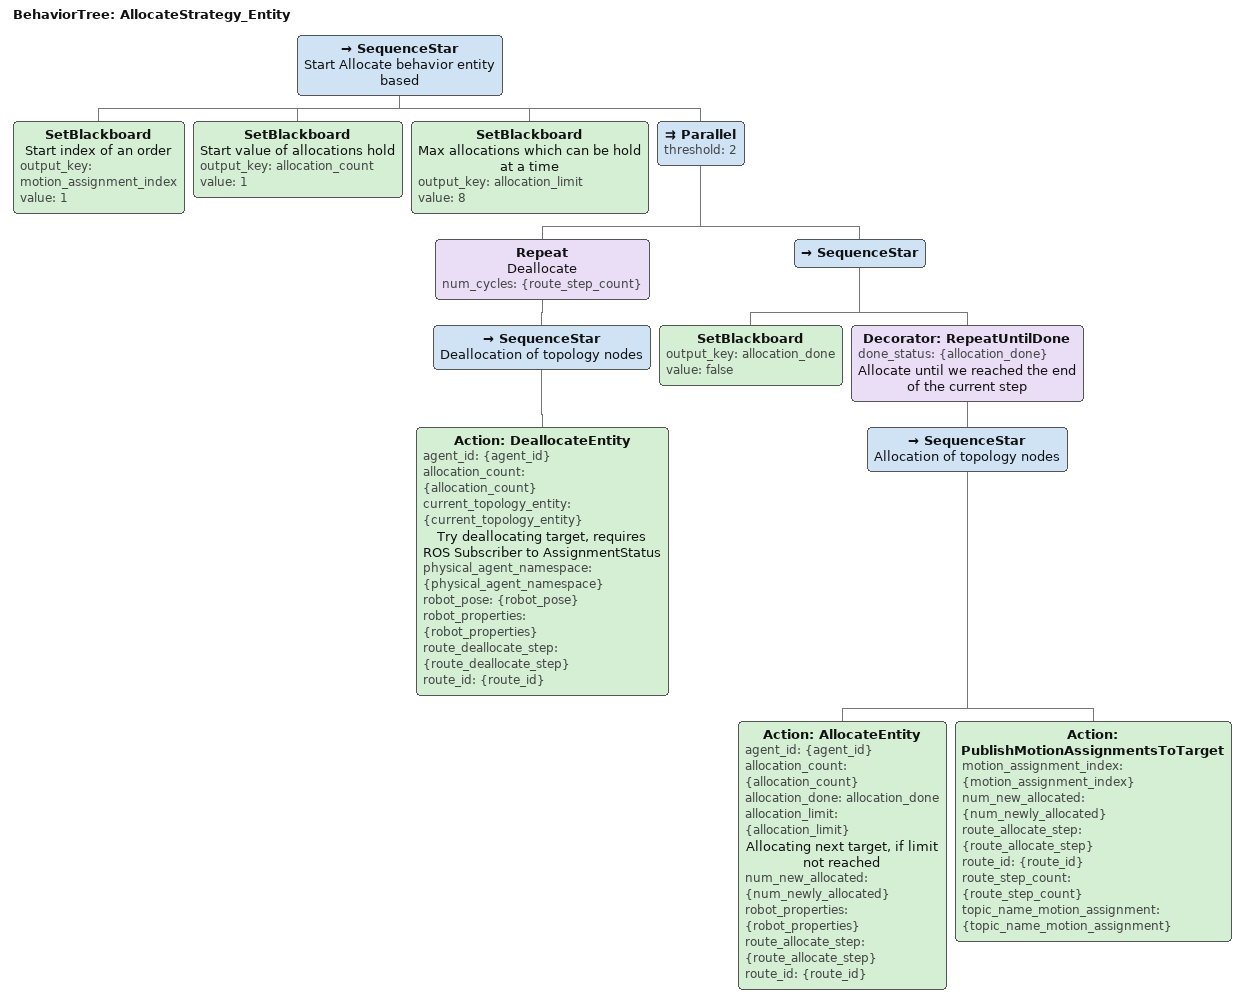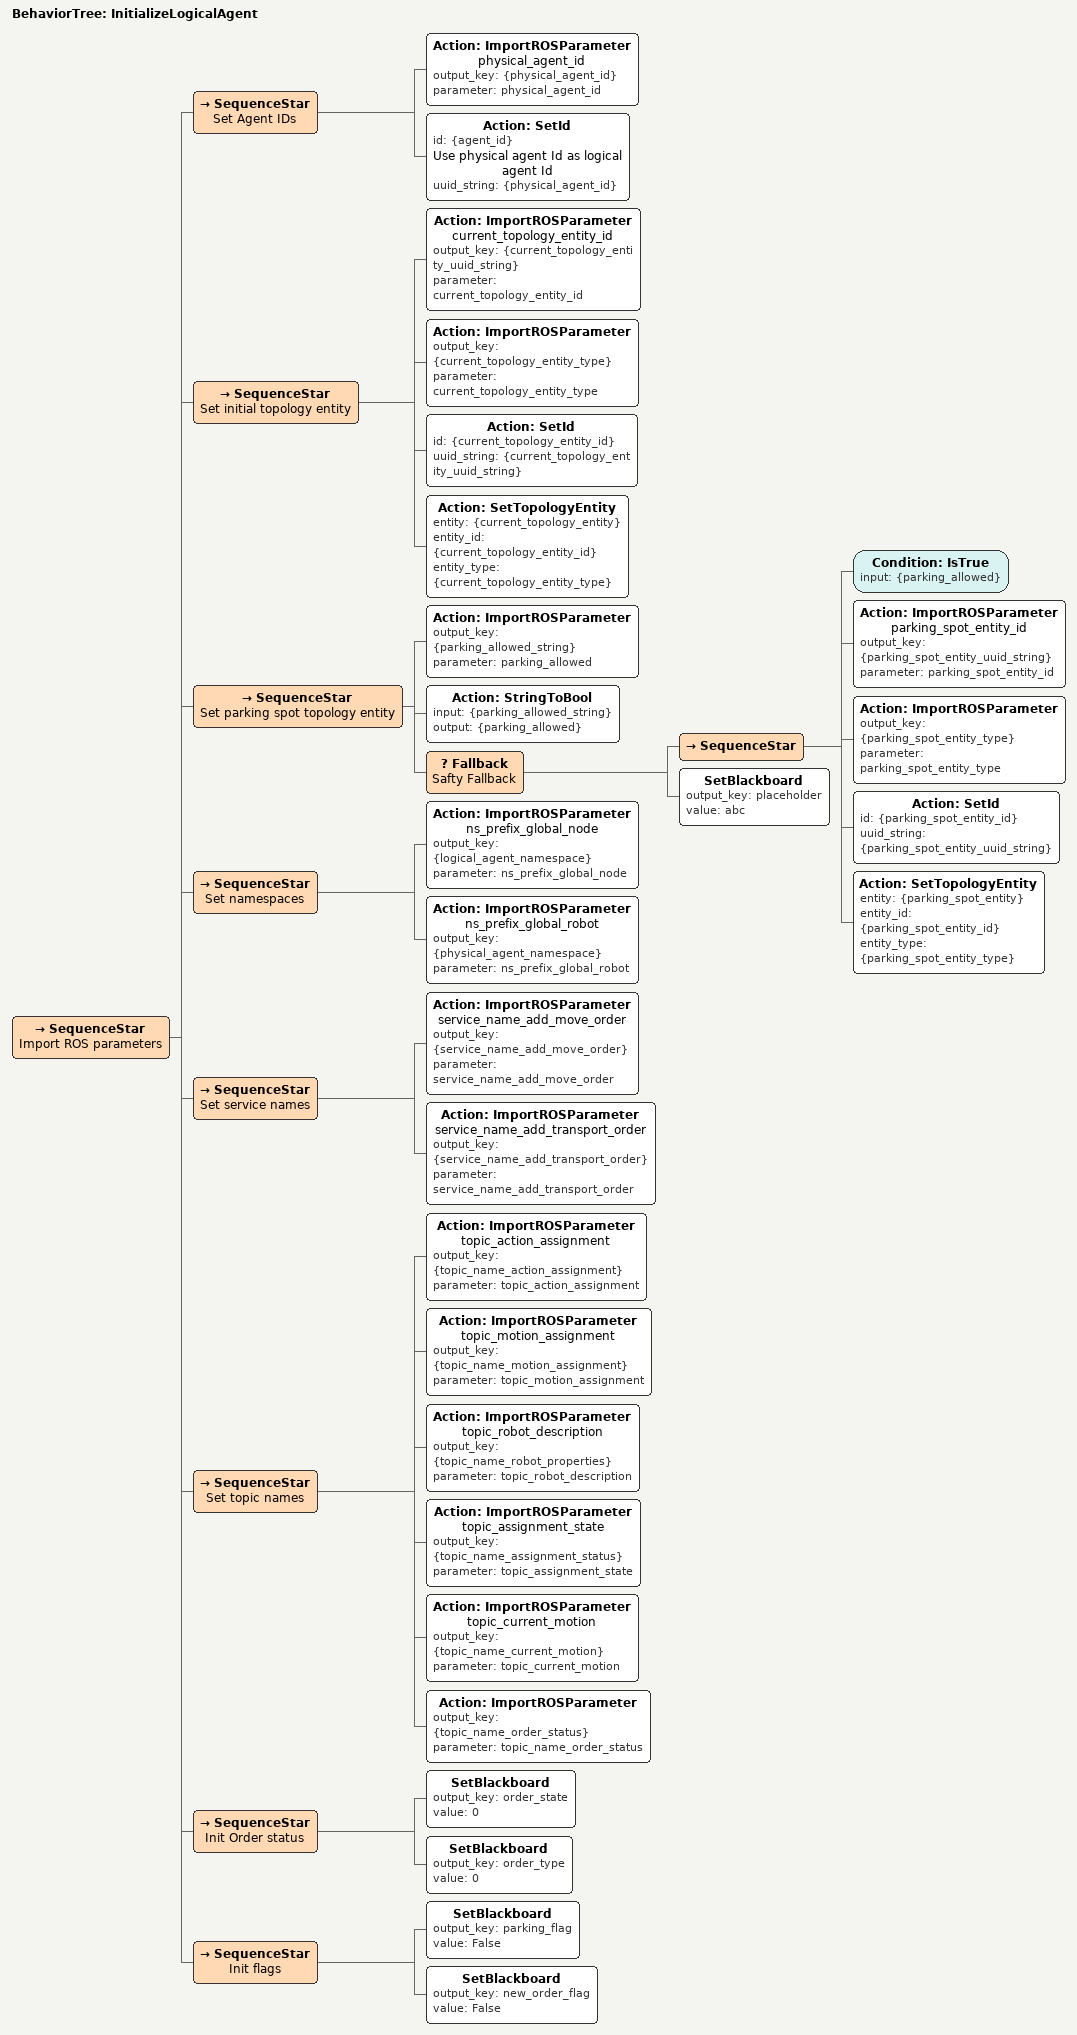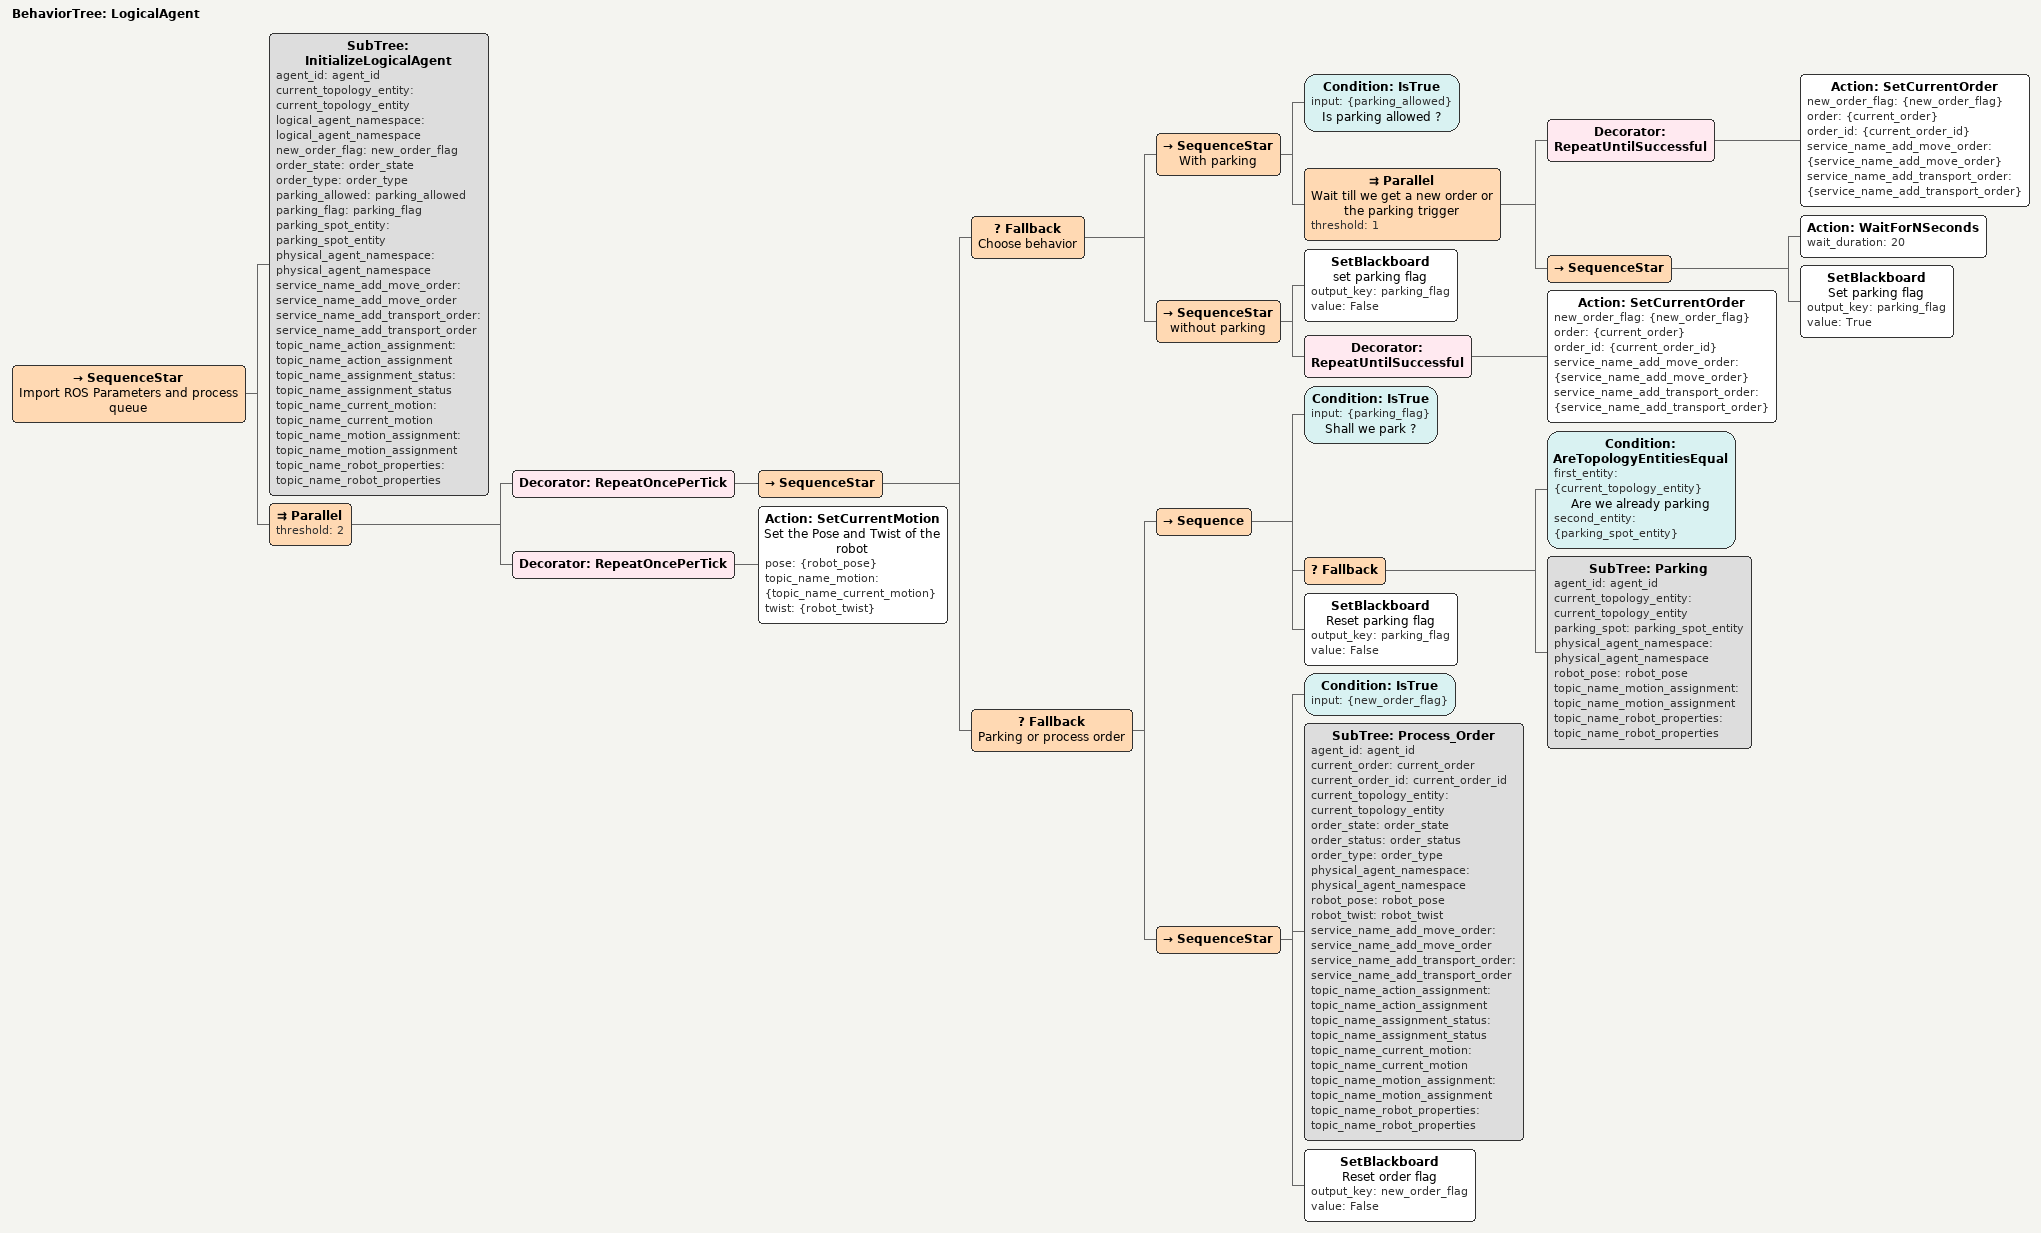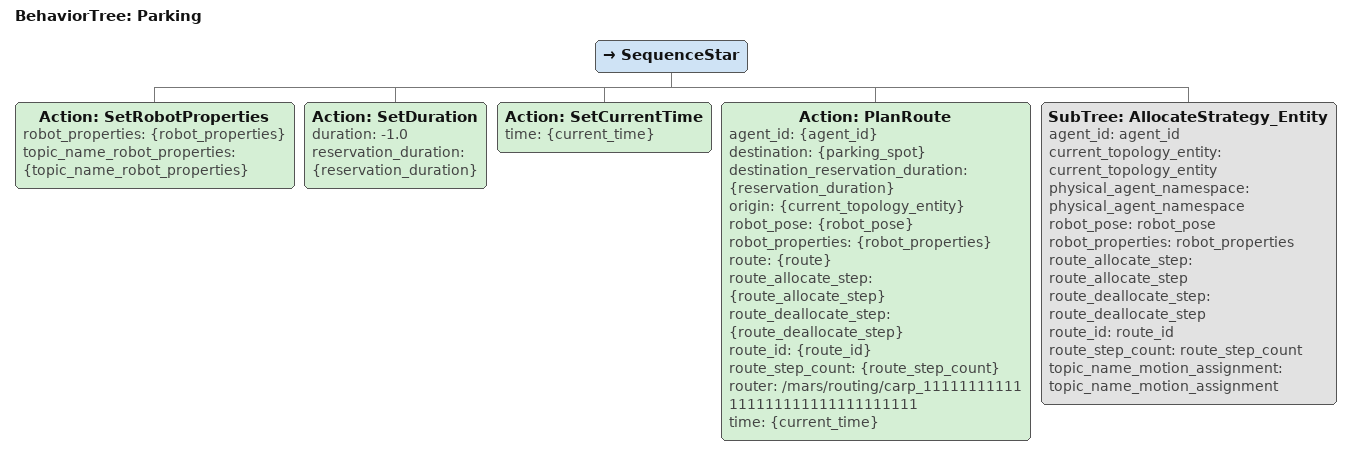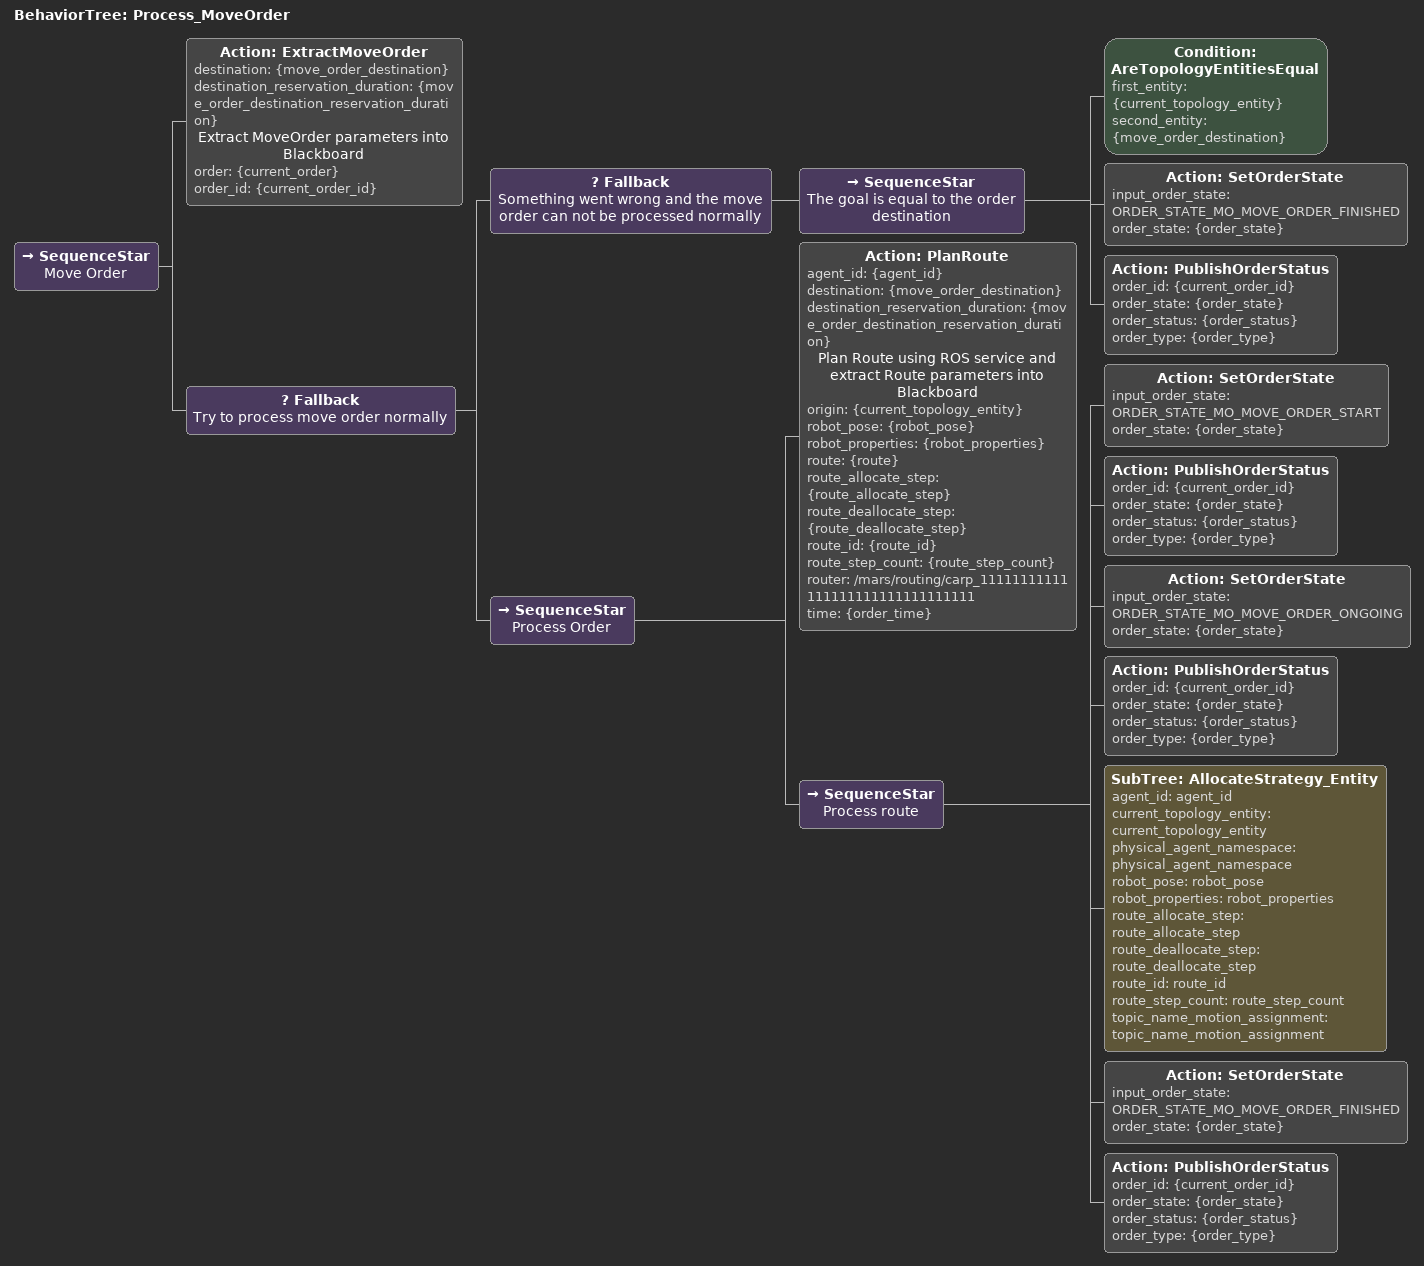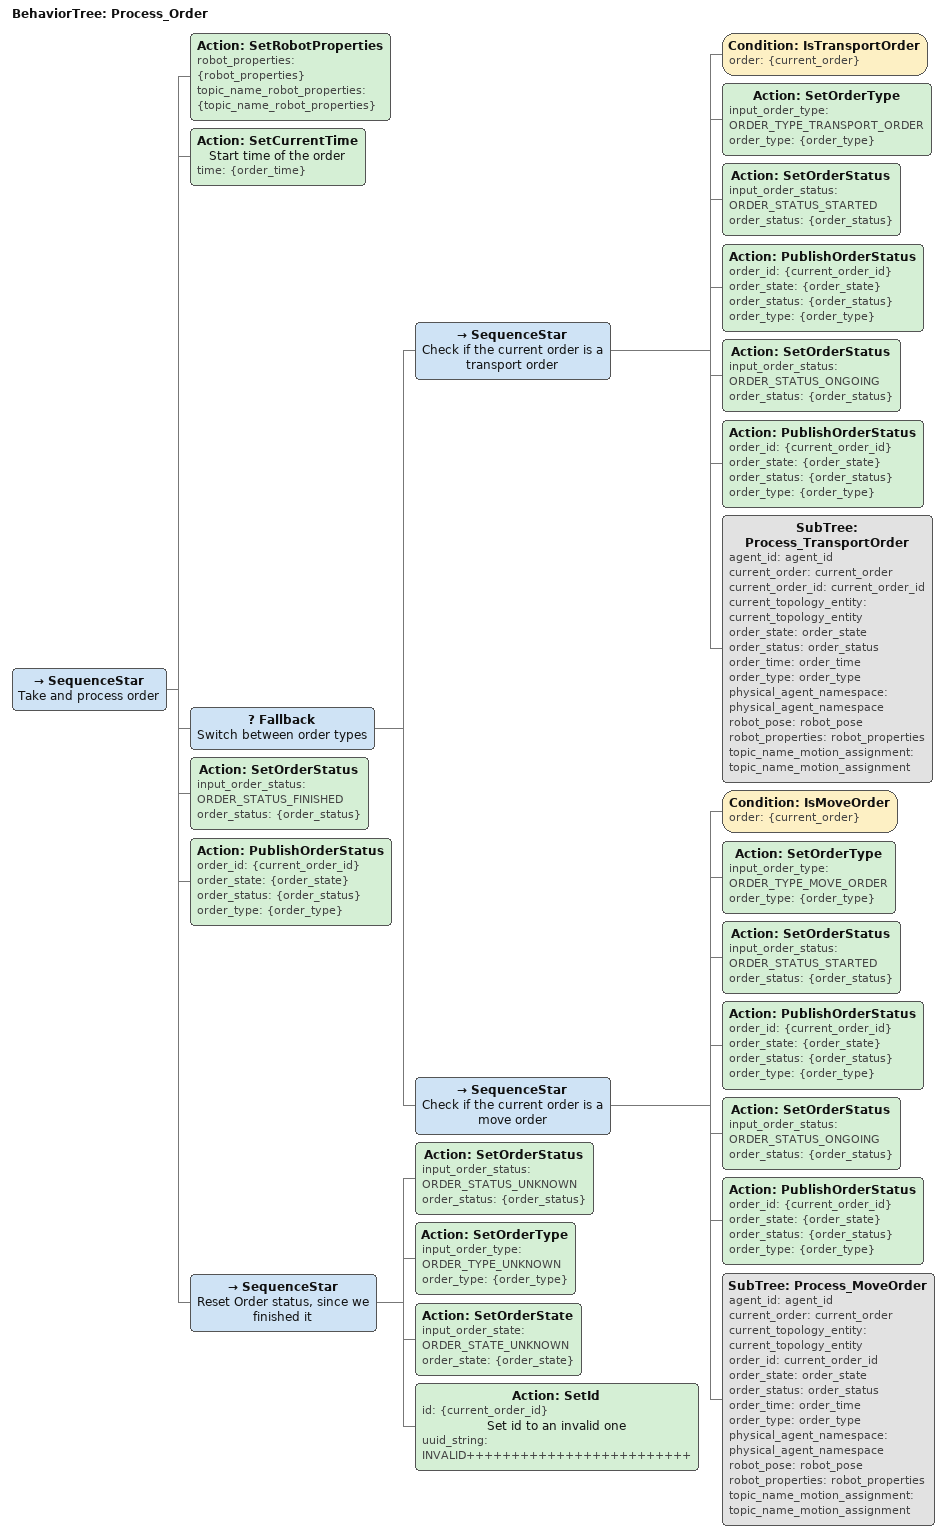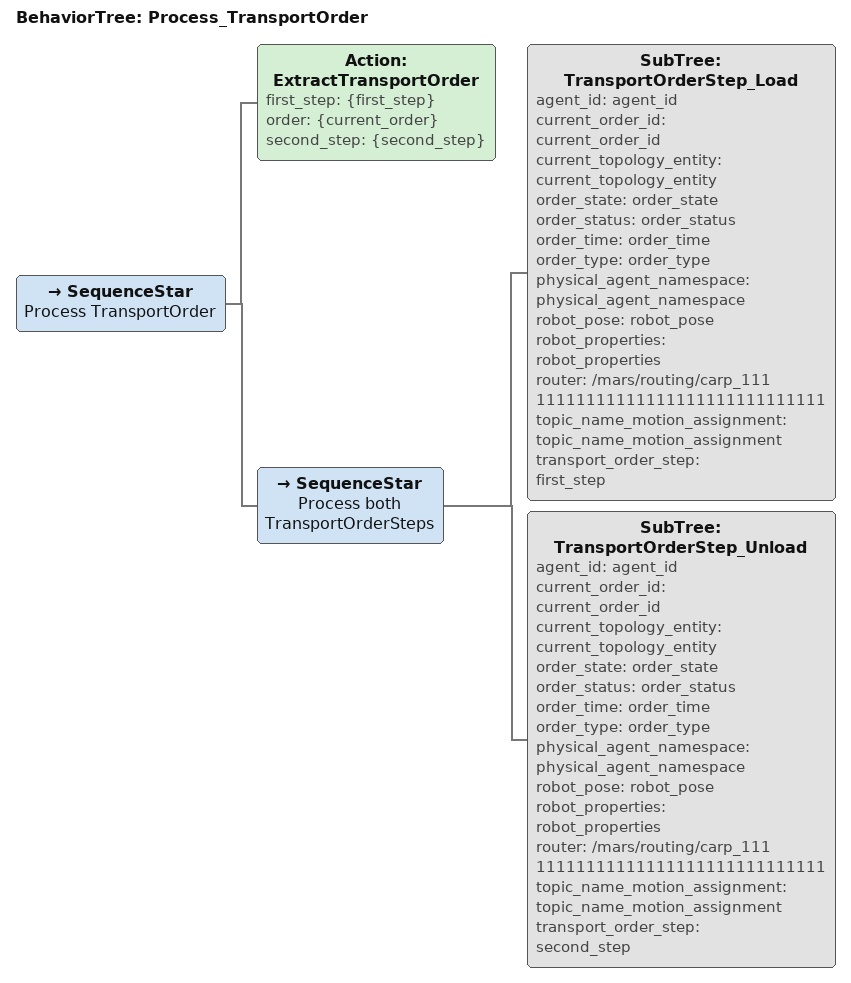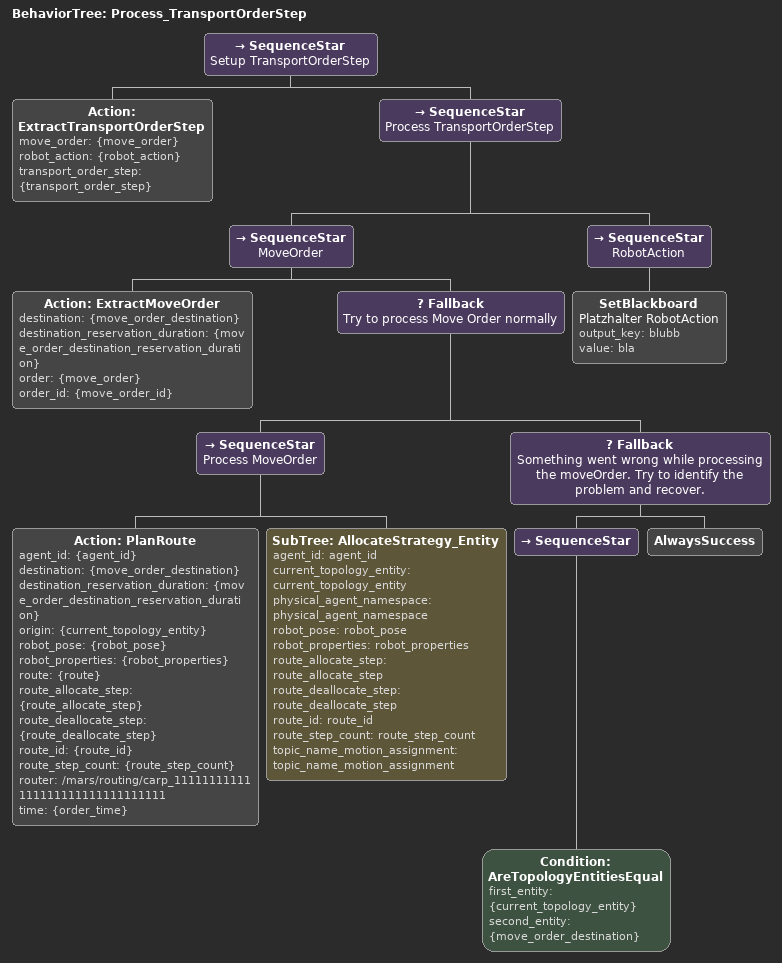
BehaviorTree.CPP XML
<BehaviorTree ID="AllocateStrategy_Entity">
    <SequenceStar name="Start Allocate behavior entity based">
        <SetBlackboard name="Start index of an order" output_key="motion_assignment_index" value="1"/>
        <SetBlackboard name="Start value of allocations hold" output_key="allocation_count" value="1"/>
        <SetBlackboard name="Max allocations which can be hold at a time" output_key="allocation_limit" value="8"/>
        <Parallel threshold="2">
            <Repeat name="Deallocate" num_cycles="{route_step_count}">
                <SequenceStar name="Deallocation of topology nodes">
                    <Action ID="DeallocateEntity" agent_id="{agent_id}" allocation_count="{allocation_count}" current_topology_entity="{current_topology_entity}" name="Try deallocating target, requires ROS Subscriber to AssignmentStatus" physical_agent_namespace="{physical_agent_namespace}" robot_pose="{robot_pose}" robot_properties="{robot_properties}" route_deallocate_step="{route_deallocate_step}" route_id="{route_id}"/>
                </SequenceStar>
            </Repeat>
            <SequenceStar>
                <SetBlackboard output_key="allocation_done" value="false"/>
                <Decorator ID="RepeatUntilDone" done_status="{allocation_done}" name="Allocate until we reached the end of the current step">
                    <SequenceStar name="Allocation of topology nodes">
                        <Action ID="AllocateEntity" agent_id="{agent_id}" allocation_count="{allocation_count}" allocation_done="allocation_done" allocation_limit="{allocation_limit}" name="Allocating next target, if limit not reached" num_new_allocated="{num_newly_allocated}" robot_properties="{robot_properties}" route_allocate_step="{route_allocate_step}" route_id="{route_id}"/>
                        <Action ID="PublishMotionAssignmentsToTarget" motion_assignment_index="{motion_assignment_index}" num_new_allocated="{num_newly_allocated}" route_allocate_step="{route_allocate_step}" route_id="{route_id}" route_step_count="{route_step_count}" topic_name_motion_assignment="{topic_name_motion_assignment}"/>
                    </SequenceStar>
                </Decorator>
            </SequenceStar>
        </Parallel>
    </SequenceStar>
</BehaviorTree>

<BehaviorTree ID="InitializeLogicalAgent">
    <SequenceStar name="Import ROS parameters">
        <SequenceStar name="Set Agent IDs">
            <Action ID="ImportROSParameter" name="physical_agent_id" output_key="{physical_agent_id}" parameter="physical_agent_id"/>
            <Action ID="SetId" id="{agent_id}" name="Use physical agent Id as logical agent Id" uuid_string="{physical_agent_id}"/>
        </SequenceStar>
        <SequenceStar name="Set initial topology entity">
            <Action ID="ImportROSParameter" name="current_topology_entity_id" output_key="{current_topology_entity_uuid_string}" parameter="current_topology_entity_id"/>
            <Action ID="ImportROSParameter" output_key="{current_topology_entity_type}" parameter="current_topology_entity_type"/>
            <Action ID="SetId" id="{current_topology_entity_id}" uuid_string="{current_topology_entity_uuid_string}"/>
            <Action ID="SetTopologyEntity" entity="{current_topology_entity}" entity_id="{current_topology_entity_id}" entity_type="{current_topology_entity_type}"/>
        </SequenceStar>
        <SequenceStar name="Set parking spot topology entity">
            <Action ID="ImportROSParameter" output_key="{parking_allowed_string}" parameter="parking_allowed"/>
            <Action ID="StringToBool" input="{parking_allowed_string}" output="{parking_allowed}"/>
            <Fallback name="Safty Fallback">
                <SequenceStar>
                    <Condition ID="IsTrue" input="{parking_allowed}"/>
                    <Action ID="ImportROSParameter" name="parking_spot_entity_id" output_key="{parking_spot_entity_uuid_string}" parameter="parking_spot_entity_id"/>
                    <Action ID="ImportROSParameter" output_key="{parking_spot_entity_type}" parameter="parking_spot_entity_type"/>
                    <Action ID="SetId" id="{parking_spot_entity_id}" uuid_string="{parking_spot_entity_uuid_string}"/>
                    <Action ID="SetTopologyEntity" entity="{parking_spot_entity}" entity_id="{parking_spot_entity_id}" entity_type="{parking_spot_entity_type}"/>
                </SequenceStar>
                <SetBlackboard output_key="placeholder" value="abc"/>
            </Fallback>
        </SequenceStar>
        <SequenceStar name="Set namespaces">
            <Action ID="ImportROSParameter" name="ns_prefix_global_node" output_key="{logical_agent_namespace}" parameter="ns_prefix_global_node"/>
            <Action ID="ImportROSParameter" name="ns_prefix_global_robot" output_key="{physical_agent_namespace}" parameter="ns_prefix_global_robot"/>
        </SequenceStar>
        <SequenceStar name="Set service names">
            <Action ID="ImportROSParameter" name="service_name_add_move_order" output_key="{service_name_add_move_order}" parameter="service_name_add_move_order"/>
            <Action ID="ImportROSParameter" name="service_name_add_transport_order" output_key="{service_name_add_transport_order}" parameter="service_name_add_transport_order"/>
        </SequenceStar>
        <SequenceStar name="Set topic names">
            <Action ID="ImportROSParameter" name="topic_action_assignment" output_key="{topic_name_action_assignment}" parameter="topic_action_assignment"/>
            <Action ID="ImportROSParameter" name="topic_motion_assignment" output_key="{topic_name_motion_assignment}" parameter="topic_motion_assignment"/>
            <Action ID="ImportROSParameter" name="topic_robot_description" output_key="{topic_name_robot_properties}" parameter="topic_robot_description"/>
            <Action ID="ImportROSParameter" name="topic_assignment_state" output_key="{topic_name_assignment_status}" parameter="topic_assignment_state"/>
            <Action ID="ImportROSParameter" name="topic_current_motion" output_key="{topic_name_current_motion}" parameter="topic_current_motion"/>
            <Action ID="ImportROSParameter" output_key="{topic_name_order_status}" parameter="topic_name_order_status"/>
        </SequenceStar>
        <SequenceStar name="Init Order status">
            <SetBlackboard output_key="order_state" value="0"/>
            <SetBlackboard output_key="order_type" value="0"/>
        </SequenceStar>
        <SequenceStar name="Init flags">
            <SetBlackboard output_key="parking_flag" value="False"/>
            <SetBlackboard output_key="new_order_flag" value="False"/>
        </SequenceStar>
    </SequenceStar>
</BehaviorTree>

<BehaviorTree ID="LogicalAgent">
    <SequenceStar name="Import ROS Parameters and process queue">
        <SubTree ID="InitializeLogicalAgent" agent_id="agent_id" current_topology_entity="current_topology_entity" logical_agent_namespace="logical_agent_namespace" new_order_flag="new_order_flag" order_state="order_state" order_type="order_type" parking_allowed="parking_allowed" parking_flag="parking_flag" parking_spot_entity="parking_spot_entity" physical_agent_namespace="physical_agent_namespace" service_name_add_move_order="service_name_add_move_order" service_name_add_transport_order="service_name_add_transport_order" topic_name_action_assignment="topic_name_action_assignment" topic_name_assignment_status="topic_name_assignment_status" topic_name_current_motion="topic_name_current_motion" topic_name_motion_assignment="topic_name_motion_assignment" topic_name_robot_properties="topic_name_robot_properties"/>
        <Parallel threshold="2">
            <Decorator ID="RepeatOncePerTick">
                <SequenceStar>
                    <Fallback name="Choose behavior">
                        <SequenceStar name="With parking">
                            <Condition ID="IsTrue" input="{parking_allowed}" name="Is parking allowed ?"/>
                            <Parallel name="Wait till we get a new order or the parking trigger" threshold="1">
                                <Decorator ID="RepeatUntilSuccessful">
                                    <Action ID="SetCurrentOrder" new_order_flag="{new_order_flag}" order="{current_order}" order_id="{current_order_id}" service_name_add_move_order="{service_name_add_move_order}" service_name_add_transport_order="{service_name_add_transport_order}"/>
                                </Decorator>
                                <SequenceStar>
                                    <Action ID="WaitForNSeconds" wait_duration="20"/>
                                    <SetBlackboard name="Set parking flag" output_key="parking_flag" value="True"/>
                                </SequenceStar>
                            </Parallel>
                        </SequenceStar>
                        <SequenceStar name="without parking">
                            <SetBlackboard name="set parking flag" output_key="parking_flag" value="False"/>
                            <Decorator ID="RepeatUntilSuccessful">
                                <Action ID="SetCurrentOrder" new_order_flag="{new_order_flag}" order="{current_order}" order_id="{current_order_id}" service_name_add_move_order="{service_name_add_move_order}" service_name_add_transport_order="{service_name_add_transport_order}"/>
                            </Decorator>
                        </SequenceStar>
                    </Fallback>
                    <Fallback name="Parking or process order">
                        <Sequence>
                            <Condition ID="IsTrue" input="{parking_flag}" name="Shall we park ?"/>
                            <Fallback>
                                <Condition ID="AreTopologyEntitiesEqual" first_entity="{current_topology_entity}" name="Are we already parking" second_entity="{parking_spot_entity}"/>
                                <SubTree ID="Parking" agent_id="agent_id" current_topology_entity="current_topology_entity" parking_spot="parking_spot_entity" physical_agent_namespace="physical_agent_namespace" robot_pose="robot_pose" topic_name_motion_assignment="topic_name_motion_assignment" topic_name_robot_properties="topic_name_robot_properties"/>
                            </Fallback>
                            <SetBlackboard name="Reset parking flag" output_key="parking_flag" value="False"/>
                        </Sequence>
                        <SequenceStar>
                            <Condition ID="IsTrue" input="{new_order_flag}"/>
                            <SubTree ID="Process_Order" agent_id="agent_id" current_order="current_order" current_order_id="current_order_id" current_topology_entity="current_topology_entity" order_state="order_state" order_status="order_status" order_type="order_type" physical_agent_namespace="physical_agent_namespace" robot_pose="robot_pose" robot_twist="robot_twist" service_name_add_move_order="service_name_add_move_order" service_name_add_transport_order="service_name_add_transport_order" topic_name_action_assignment="topic_name_action_assignment" topic_name_assignment_status="topic_name_assignment_status" topic_name_current_motion="topic_name_current_motion" topic_name_motion_assignment="topic_name_motion_assignment" topic_name_robot_properties="topic_name_robot_properties"/>
                            <SetBlackboard name="Reset order flag" output_key="new_order_flag" value="False"/>
                        </SequenceStar>
                    </Fallback>
                </SequenceStar>
            </Decorator>
            <Decorator ID="RepeatOncePerTick">
                <Action ID="SetCurrentMotion" name="Set the Pose and Twist of the robot" pose="{robot_pose}" topic_name_motion="{topic_name_current_motion}" twist="{robot_twist}"/>
            </Decorator>
        </Parallel>
    </SequenceStar>
</BehaviorTree>

<BehaviorTree ID="Parking">
    <SequenceStar>
        <Action ID="SetRobotProperties" robot_properties="{robot_properties}" topic_name_robot_properties="{topic_name_robot_properties}"/>
        <Action ID="SetDuration" duration="-1.0" reservation_duration="{reservation_duration}"/>
        <Action ID="SetCurrentTime" time="{current_time}"/>
        <Action ID="PlanRoute" agent_id="{agent_id}" destination="{parking_spot}" destination_reservation_duration="{reservation_duration}" origin="{current_topology_entity}" robot_pose="{robot_pose}" robot_properties="{robot_properties}" route="{route}" route_allocate_step="{route_allocate_step}" route_deallocate_step="{route_deallocate_step}" route_id="{route_id}" route_step_count="{route_step_count}" router="/mars/routing/carp_11111111111111111111111111111111" time="{current_time}"/>
        <SubTree ID="AllocateStrategy_Entity" agent_id="agent_id" current_topology_entity="current_topology_entity" physical_agent_namespace="physical_agent_namespace" robot_pose="robot_pose" robot_properties="robot_properties" route_allocate_step="route_allocate_step" route_deallocate_step="route_deallocate_step" route_id="route_id" route_step_count="route_step_count" topic_name_motion_assignment="topic_name_motion_assignment"/>
    </SequenceStar>
</BehaviorTree>

<BehaviorTree ID="Process_MoveOrder">
    <SequenceStar name="Move Order">
        <Action ID="ExtractMoveOrder" destination="{move_order_destination}" destination_reservation_duration="{move_order_destination_reservation_duration}" name="Extract MoveOrder parameters into Blackboard" order="{current_order}" order_id="{current_order_id}"/>
        <Fallback name="Try to process move order normally">
            <Fallback name="Something went wrong and the move order can not be processed normally">
                <SequenceStar name="The goal is equal to the order destination">
                    <Condition ID="AreTopologyEntitiesEqual" first_entity="{current_topology_entity}" second_entity="{move_order_destination}"/>
                    <Action ID="SetOrderState" input_order_state="ORDER_STATE_MO_MOVE_ORDER_FINISHED" order_state="{order_state}"/>
                    <Action ID="PublishOrderStatus" order_id="{current_order_id}" order_state="{order_state}" order_status="{order_status}" order_type="{order_type}"/>
                </SequenceStar>
            </Fallback>
            <SequenceStar name="Process Order">
                <Action ID="PlanRoute" agent_id="{agent_id}" destination="{move_order_destination}" destination_reservation_duration="{move_order_destination_reservation_duration}" name="Plan Route using ROS service and extract Route parameters into Blackboard" origin="{current_topology_entity}" robot_pose="{robot_pose}" robot_properties="{robot_properties}" route="{route}" route_allocate_step="{route_allocate_step}" route_deallocate_step="{route_deallocate_step}" route_id="{route_id}" route_step_count="{route_step_count}" router="/mars/routing/carp_11111111111111111111111111111111" time="{order_time}"/>
                <SequenceStar name="Process route">
                    <Action ID="SetOrderState" input_order_state="ORDER_STATE_MO_MOVE_ORDER_START" order_state="{order_state}"/>
                    <Action ID="PublishOrderStatus" order_id="{current_order_id}" order_state="{order_state}" order_status="{order_status}" order_type="{order_type}"/>
                    <Action ID="SetOrderState" input_order_state="ORDER_STATE_MO_MOVE_ORDER_ONGOING" order_state="{order_state}"/>
                    <Action ID="PublishOrderStatus" order_id="{current_order_id}" order_state="{order_state}" order_status="{order_status}" order_type="{order_type}"/>
                    <SubTree ID="AllocateStrategy_Entity" agent_id="agent_id" current_topology_entity="current_topology_entity" physical_agent_namespace="physical_agent_namespace" robot_pose="robot_pose" robot_properties="robot_properties" route_allocate_step="route_allocate_step" route_deallocate_step="route_deallocate_step" route_id="route_id" route_step_count="route_step_count" topic_name_motion_assignment="topic_name_motion_assignment"/>
                    <Action ID="SetOrderState" input_order_state="ORDER_STATE_MO_MOVE_ORDER_FINISHED" order_state="{order_state}"/>
                    <Action ID="PublishOrderStatus" order_id="{current_order_id}" order_state="{order_state}" order_status="{order_status}" order_type="{order_type}"/>
                </SequenceStar>
            </SequenceStar>
        </Fallback>
    </SequenceStar>
</BehaviorTree>

<BehaviorTree ID="Process_Order">
    <SequenceStar name="Take and process order">
        <Action ID="SetRobotProperties" robot_properties="{robot_properties}" topic_name_robot_properties="{topic_name_robot_properties}"/>
        <Action ID="SetCurrentTime" name="Start time of the order" time="{order_time}"/>
        <Fallback name="Switch between order types">
            <SequenceStar name="Check if the current order is a transport order">
                <Condition ID="IsTransportOrder" order="{current_order}"/>
                <Action ID="SetOrderType" input_order_type="ORDER_TYPE_TRANSPORT_ORDER" order_type="{order_type}"/>
                <Action ID="SetOrderStatus" input_order_status="ORDER_STATUS_STARTED" order_status="{order_status}"/>
                <Action ID="PublishOrderStatus" order_id="{current_order_id}" order_state="{order_state}" order_status="{order_status}" order_type="{order_type}"/>
                <Action ID="SetOrderStatus" input_order_status="ORDER_STATUS_ONGOING" order_status="{order_status}"/>
                <Action ID="PublishOrderStatus" order_id="{current_order_id}" order_state="{order_state}" order_status="{order_status}" order_type="{order_type}"/>
                <SubTree ID="Process_TransportOrder" agent_id="agent_id" current_order="current_order" current_order_id="current_order_id" current_topology_entity="current_topology_entity" order_state="order_state" order_status="order_status" order_time="order_time" order_type="order_type" physical_agent_namespace="physical_agent_namespace" robot_pose="robot_pose" robot_properties="robot_properties" topic_name_motion_assignment="topic_name_motion_assignment"/>
            </SequenceStar>
            <SequenceStar name="Check if the current order is a move order">
                <Condition ID="IsMoveOrder" order="{current_order}"/>
                <Action ID="SetOrderType" input_order_type="ORDER_TYPE_MOVE_ORDER" order_type="{order_type}"/>
                <Action ID="SetOrderStatus" input_order_status="ORDER_STATUS_STARTED" order_status="{order_status}"/>
                <Action ID="PublishOrderStatus" order_id="{current_order_id}" order_state="{order_state}" order_status="{order_status}" order_type="{order_type}"/>
                <Action ID="SetOrderStatus" input_order_status="ORDER_STATUS_ONGOING" order_status="{order_status}"/>
                <Action ID="PublishOrderStatus" order_id="{current_order_id}" order_state="{order_state}" order_status="{order_status}" order_type="{order_type}"/>
                <SubTree ID="Process_MoveOrder" agent_id="agent_id" current_order="current_order" current_topology_entity="current_topology_entity" order_id="current_order_id" order_state="order_state" order_status="order_status" order_time="order_time" order_type="order_type" physical_agent_namespace="physical_agent_namespace" robot_pose="robot_pose" robot_properties="robot_properties" topic_name_motion_assignment="topic_name_motion_assignment"/>
            </SequenceStar>
        </Fallback>
        <Action ID="SetOrderStatus" input_order_status="ORDER_STATUS_FINISHED" order_status="{order_status}"/>
        <Action ID="PublishOrderStatus" order_id="{current_order_id}" order_state="{order_state}" order_status="{order_status}" order_type="{order_type}"/>
        <SequenceStar name="Reset Order status, since we finished it">
            <Action ID="SetOrderStatus" input_order_status="ORDER_STATUS_UNKNOWN" order_status="{order_status}"/>
            <Action ID="SetOrderType" input_order_type="ORDER_TYPE_UNKNOWN" order_type="{order_type}"/>
            <Action ID="SetOrderState" input_order_state="ORDER_STATE_UNKNOWN" order_state="{order_state}"/>
            <Action ID="SetId" id="{current_order_id}" name="Set id to an invalid one" uuid_string="INVALID+++++++++++++++++++++++++"/>
        </SequenceStar>
    </SequenceStar>
</BehaviorTree>

<BehaviorTree ID="Process_TransportOrder">
    <SequenceStar name="Process TransportOrder">
        <Action ID="ExtractTransportOrder" first_step="{first_step}" order="{current_order}" second_step="{second_step}"/>
        <SequenceStar name="Process both TransportOrderSteps">
            <SubTree ID="TransportOrderStep_Load" agent_id="agent_id" current_order_id="current_order_id" current_topology_entity="current_topology_entity" order_state="order_state" order_status="order_status" order_time="order_time" order_type="order_type" physical_agent_namespace="physical_agent_namespace" robot_pose="robot_pose" robot_properties="robot_properties" router="/mars/routing/carp_11111111111111111111111111111111" topic_name_motion_assignment="topic_name_motion_assignment" transport_order_step="first_step"/>
            <SubTree ID="TransportOrderStep_Unload" agent_id="agent_id" current_order_id="current_order_id" current_topology_entity="current_topology_entity" order_state="order_state" order_status="order_status" order_time="order_time" order_type="order_type" physical_agent_namespace="physical_agent_namespace" robot_pose="robot_pose" robot_properties="robot_properties" router="/mars/routing/carp_11111111111111111111111111111111" topic_name_motion_assignment="topic_name_motion_assignment" transport_order_step="second_step"/>
        </SequenceStar>
    </SequenceStar>
</BehaviorTree>

<BehaviorTree ID="Process_TransportOrderStep">
    <SequenceStar name="Setup TransportOrderStep">
        <Action ID="ExtractTransportOrderStep" move_order="{move_order}" robot_action="{robot_action}" transport_order_step="{transport_order_step}"/>
        <SequenceStar name="Process TransportOrderStep">
            <SequenceStar name="MoveOrder">
                <Action ID="ExtractMoveOrder" destination="{move_order_destination}" destination_reservation_duration="{move_order_destination_reservation_duration}" order="{move_order}" order_id="{move_order_id}"/>
                <Fallback name="Try to process Move Order normally">
                    <SequenceStar name="Process MoveOrder">
                        <Action ID="PlanRoute" agent_id="{agent_id}" destination="{move_order_destination}" destination_reservation_duration="{move_order_destination_reservation_duration}" origin="{current_topology_entity}" robot_pose="{robot_pose}" robot_properties="{robot_properties}" route="{route}" route_allocate_step="{route_allocate_step}" route_deallocate_step="{route_deallocate_step}" route_id="{route_id}" route_step_count="{route_step_count}" router="/mars/routing/carp_11111111111111111111111111111111" time="{order_time}"/>
                        <SubTree ID="AllocateStrategy_Entity" agent_id="agent_id" current_topology_entity="current_topology_entity" physical_agent_namespace="physical_agent_namespace" robot_pose="robot_pose" robot_properties="robot_properties" route_allocate_step="route_allocate_step" route_deallocate_step="route_deallocate_step" route_id="route_id" route_step_count="route_step_count" topic_name_motion_assignment="topic_name_motion_assignment"/>
                    </SequenceStar>
                    <Fallback name="Something went wrong while processing the moveOrder. Try to identify the problem and recover.">
                        <SequenceStar>
                            <Condition ID="AreTopologyEntitiesEqual" first_entity="{current_topology_entity}" second_entity="{move_order_destination}"/>
                        </SequenceStar>
                        <AlwaysSuccess/>
                    </Fallback>
                </Fallback>
            </SequenceStar>
            <SequenceStar name="RobotAction">
                <SetBlackboard name="Platzhalter RobotAction" output_key="blubb" value="bla"/>
            </SequenceStar>
        </SequenceStar>
    </SequenceStar>
</BehaviorTree>
